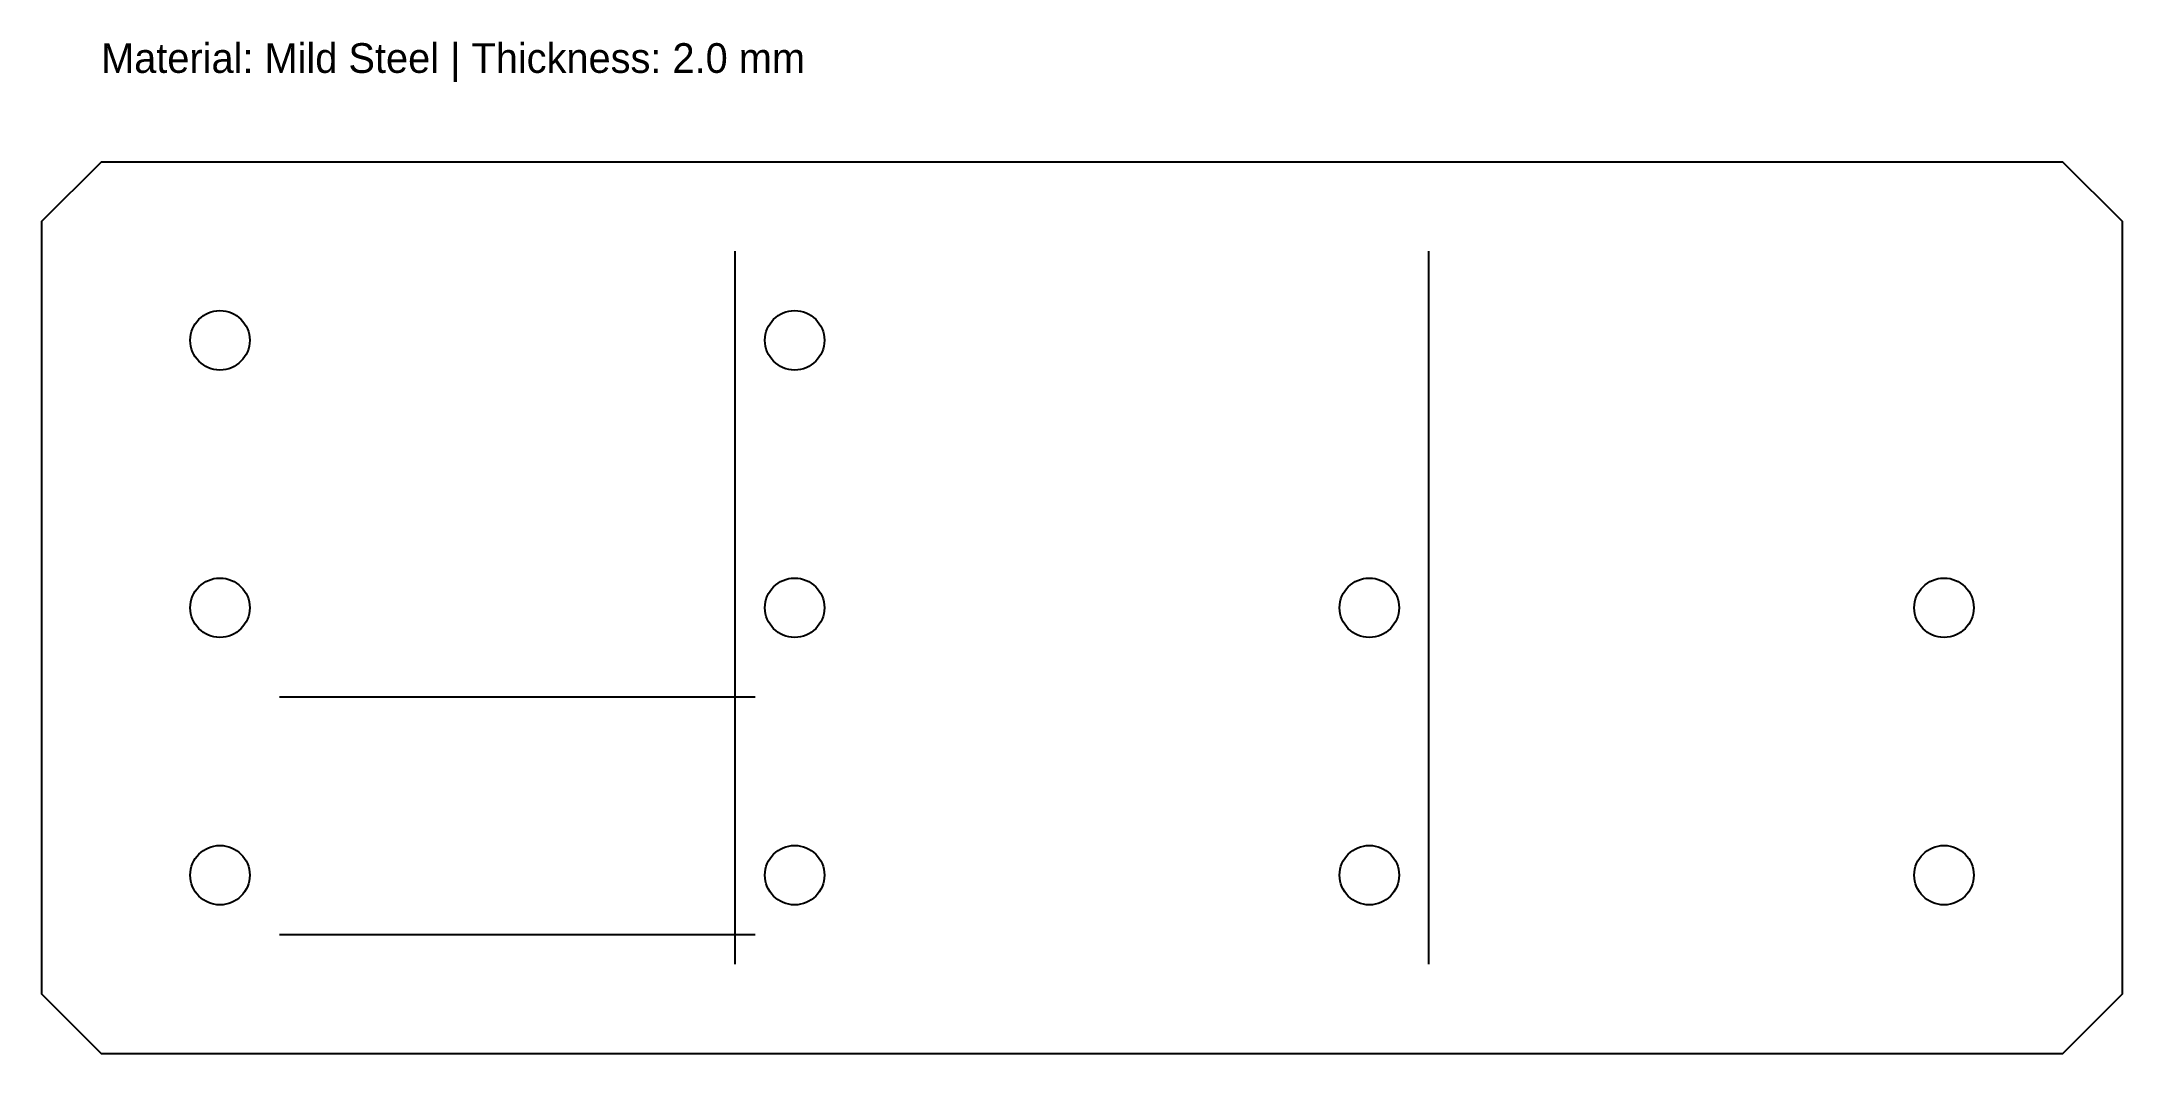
# Model space of a CAD drawing. Header units: metres. Extents: x 0 to 350, y 0 to 170.
import ezdxf

# ---------------------------------------------------------------- set-up
doc = ezdxf.new("R2010")
doc.units = ezdxf.units.M

msp = doc.modelspace()

# ---------------------------------------------------------------- linework, layer by layer
at = {"linetype": 'CONTINUOUS'}
for p, q in [((40, 60), (120, 60)), ((40, 20), (120, 20))]:
    msp.add_line(p, q, dxfattribs=at)
msp.add_lwpolyline([(10, 0), (340, 0), (350, 10), (350, 140), (340, 150), (10, 150), (0, 140), (0, 10)], close=True)
for centre in [(30, 120), (126.67, 120), (30, 75), (126.67, 75), (223.33, 75), (320, 75), (30, 30), (126.67, 30), (223.33, 30), (320, 30)]:
    msp.add_circle(centre, 5)
at = {"layer": 'CONTINUOUS'}
for p, q in [((116.67, 15), (116.67, 135)), ((233.33, 15), (233.33, 135))]:
    msp.add_line(p, q, dxfattribs=at)

# ---------------------------------------------------------------- texts
at = {"layer": 'NOTES'}
msp.add_text('Material: Mild Steel | Thickness: 2.0 mm', height=5, dxfattribs=at).set_placement((10, 165))

doc.saveas('drawing.dxf')
